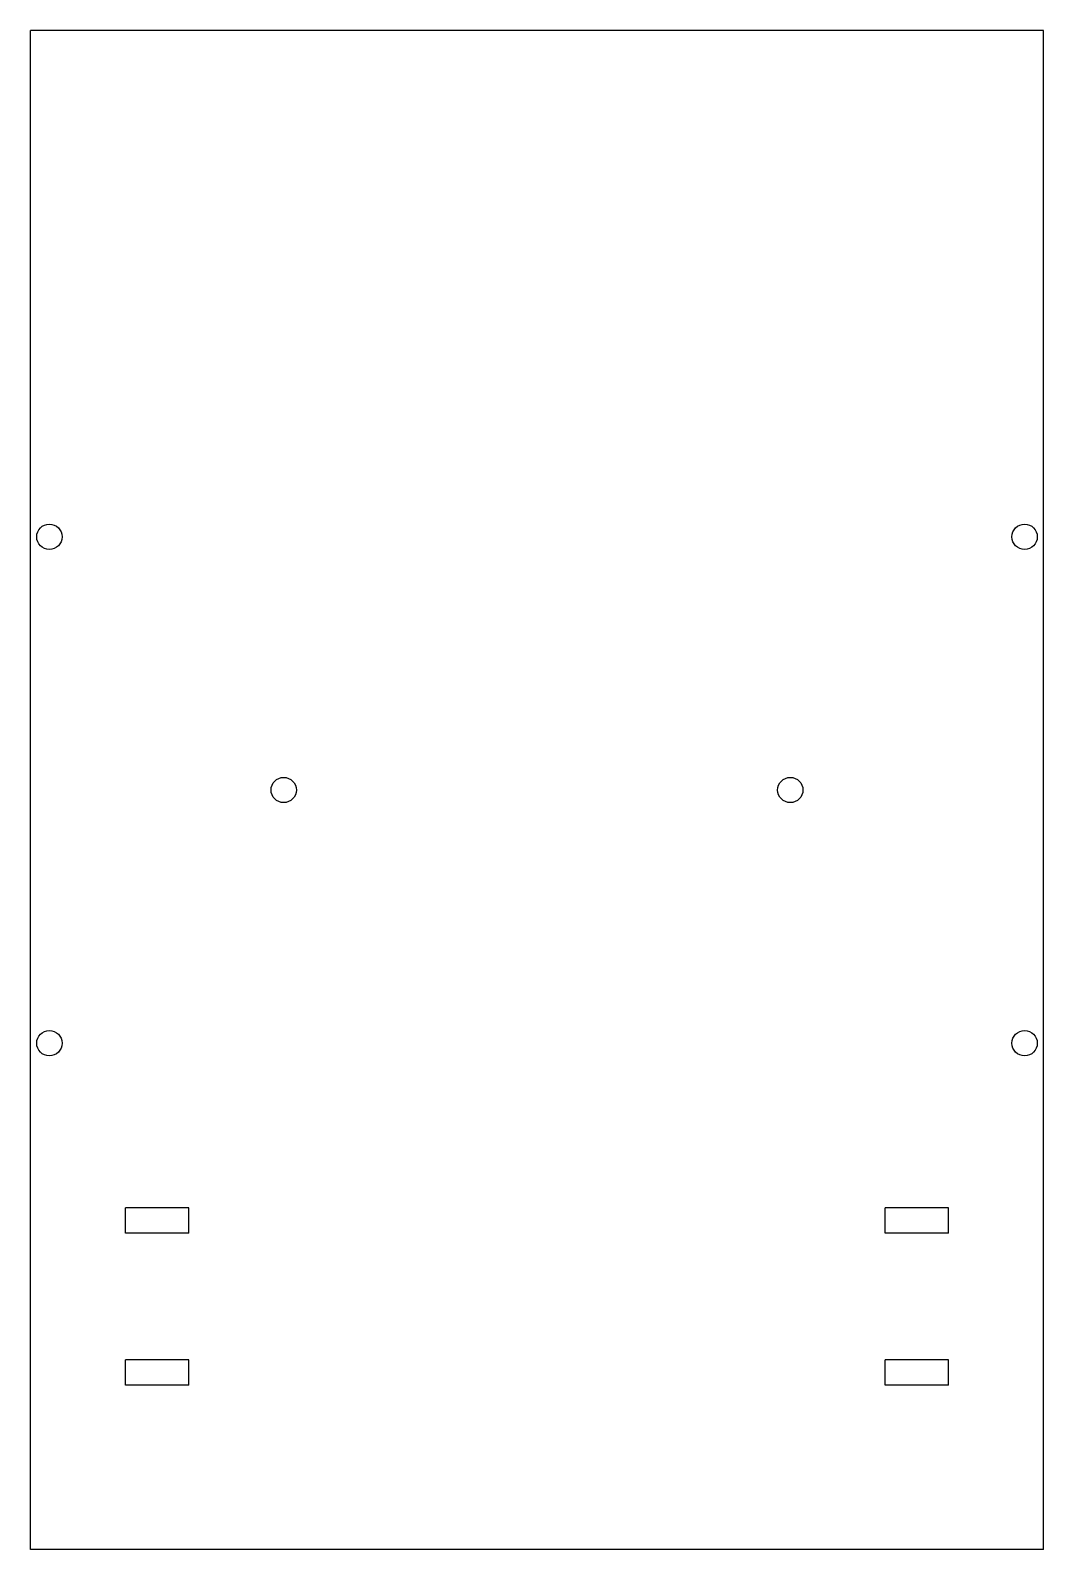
# Model space of a CAD drawing. Extents: x -2 to 2, y -3 to 3.
import ezdxf

# ---------------------------------------------------------------- set-up
doc = ezdxf.new("R2010")
doc.units = 0
doc.header["$MEASUREMENT"] = 0
doc.layers.add('MODELSKETCH_VISIBLE', color=7, linetype='CONTINUOUS')

msp = doc.modelspace()

# ---------------------------------------------------------------- linework, layer by layer
at = {"layer": 'MODELSKETCH_VISIBLE'}
for p, q in [((2, 3), (-2, 3)), ((2, -3), (2, 3)), ((-2, -3), (-2, 3)), ((-1.375, -1.65), (-1.625, -1.65)), ((-1.625, -1.75), (-1.625, -1.65)), ((-1.375, -1.75), (-1.375, -1.65)), ((1.375, -1.75), (1.375, -1.65)), ((1.625, -1.65), (1.375, -1.65)), ((1.625, -1.75), (1.625, -1.65)), ((-1.375, -1.75), (-1.625, -1.75)), ((1.625, -1.75), (1.375, -1.75)), ((-1.375, -2.25), (-1.625, -2.25)), ((-1.625, -2.35), (-1.625, -2.25)), ((-1.375, -2.35), (-1.375, -2.25)), ((1.625, -2.25), (1.375, -2.25)), ((1.375, -2.35), (1.375, -2.25)), ((1.625, -2.35), (1.625, -2.25)), ((-1.375, -2.35), (-1.625, -2.35)), ((1.625, -2.35), (1.375, -2.35)), ((2, -3), (-2, -3))]:
    msp.add_line(p, q, dxfattribs=at)
for centre in [(-1.925, 1), (1.925, 1), (-1, 0), (1, 0), (-1.925, -1), (1.925, -1)]:
    msp.add_circle(centre, 0.05, dxfattribs=at)

doc.saveas('drawing.dxf')
